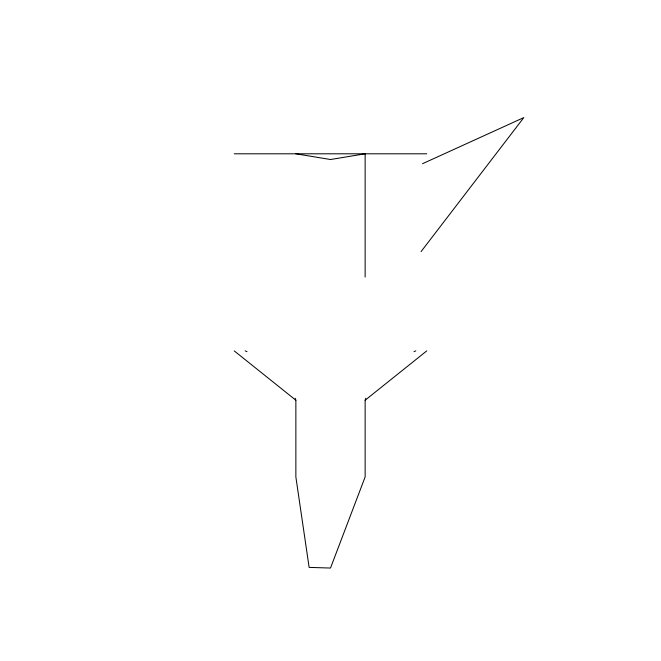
<?xml version="1.0" encoding="UTF-8"?>
<svg xmlns="http://www.w3.org/2000/svg" width="661" height="661" viewBox="0 0 661 661"><rect width="100%" height="100%" fill="white"/><g stroke="black" fill="none" stroke-linecap="round" stroke-linejoin="round"><path stroke-width="0.99" d="M295.203 398.277L295.864 400.219L295.864 476.961L309.125 567.394L330.5 568.047L365.136 476.961L365.136 400.219L365.797 398.277M421.098 251.577L523.801 117.6L422.519 163.713M365.136 400.219L426.742 350.908M413.984 351.66L415.835 350.859M234.258 153.798L426.742 153.798M295.864 153.798L330.5 159.516L365.136 153.798L365.136 277.009M245.165 350.859L247.016 351.66M234.258 350.908L295.864 400.219"/></g></svg>
